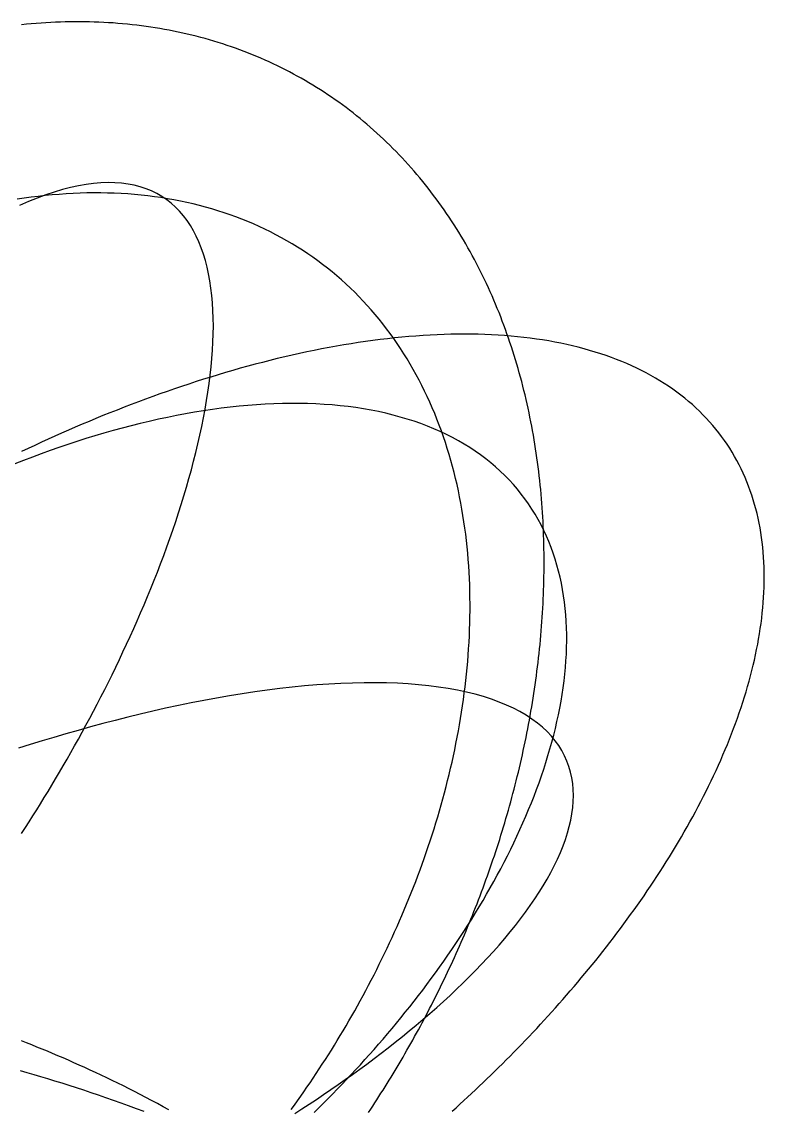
# Model space of a CAD drawing. Header units: metres. Extents: x -15.1 to 13.7, y -13.9 to 15.
# Drawn here: x 6.2 to 13.72, y 0.55 to 11.56 of the extents above; entities that cross this region are included whole.
import ezdxf

# ---------------------------------------------------------------- set-up
doc = ezdxf.new("R2010")
doc.units = ezdxf.units.M

msp = doc.modelspace()

# ---------------------------------------------------------------- linework, layer by layer
for points in [[(9.7102, 0.5192), (9.7312, 0.551), (9.7522, 0.583), (9.7731, 0.615), (9.794, 0.6472), (9.8148, 0.6796), (9.8355, 0.7121), (9.8562, 0.7447), (9.8768, 0.7775), (9.8973, 0.8104), (9.9177, 0.8435), (9.9381, 0.8767), (9.9584, 0.91), (9.9786, 0.9435), (9.9987, 0.9771), (10.0188, 1.0109), (10.0388, 1.0448), (10.0587, 1.0788), (10.0786, 1.113), (10.0983, 1.1473), (10.118, 1.1817), (10.1376, 1.2163), (10.1571, 1.251), (10.1765, 1.2859), (10.1958, 1.3209), (10.215, 1.3561), (10.2342, 1.3913), (10.2533, 1.4268), (10.2722, 1.4623), (10.2911, 1.498), (10.3099, 1.5339), (10.3286, 1.5698), (10.3472, 1.6059), (10.3657, 1.6422), (10.3841, 1.6786), (10.4024, 1.7151), (10.4206, 1.7517), (10.4387, 1.7885), (10.4567, 1.8254), (10.4745, 1.8625), (10.4923, 1.8997), (10.51, 1.937), (10.5276, 1.9745), (10.545, 2.0121), (10.5624, 2.0498), (10.5796, 2.0877), (10.5967, 2.1257), (10.6137, 2.1638), (10.6306, 2.2021), (10.6474, 2.2405), (10.6641, 2.279), (10.6806, 2.3176), (10.697, 2.3564), (10.7133, 2.3953), (10.7295, 2.4344), (10.7455, 2.4735), (10.7614, 2.5128), (10.7772, 2.5523), (10.7929, 2.5918), (10.8084, 2.6315), (10.8238, 2.6713), (10.8391, 2.7112), (10.8542, 2.7513), (10.8692, 2.7915), (10.884, 2.8318), (10.8987, 2.8722), (10.9133, 2.9127), (10.9277, 2.9534), (10.942, 2.9942), (10.9561, 3.0351), (10.9701, 3.0761), (10.984, 3.1173), (10.9977, 3.1585), (11.0112, 3.1999), (11.0246, 3.2414), (11.0378, 3.283), (11.0509, 3.3247), (11.0638, 3.3666), (11.0766, 3.4085), (11.0892, 3.4506), (11.1016, 3.4927), (11.1139, 3.535), (11.126, 3.5774), (11.1379, 3.6199), (11.1497, 3.6625), (11.1613, 3.7052), (11.1727, 3.748), (11.1839, 3.7909), (11.195, 3.8339), (11.2059, 3.8771), (11.2166, 3.9203), (11.2272, 3.9636), (11.2375, 4.007), (11.2477, 4.0505), (11.2577, 4.0941), (11.2675, 4.1378), (11.2771, 4.1816), (11.2865, 4.2255), (11.2957, 4.2695), (11.3048, 4.3135), (11.3136, 4.3577), (11.3223, 4.4019), (11.3307, 4.4462), (11.339, 4.4906), (11.347, 4.5351), (11.3548, 4.5797), (11.3625, 4.6243), (11.3699, 4.6691), (11.3771, 4.7139), (11.3841, 4.7587), (11.3909, 4.8037), (11.3975, 4.8487), (11.4038, 4.8938), (11.41, 4.9389), (11.4159, 4.9841), (11.4216, 5.0294), (11.4271, 5.0748), (11.4324, 5.1202), (11.4374, 5.1656), (11.4422, 5.2112), (11.4468, 5.2567), (11.4511, 5.3024), (11.4552, 5.348), (11.4591, 5.3938), (11.4627, 5.4396), (11.4661, 5.4854), (11.4693, 5.5312), (11.4722, 5.5771), (11.4749, 5.6231), (11.4773, 5.6691), (11.4795, 5.7151), (11.4814, 5.7612), (11.4831, 5.8072), (11.4845, 5.8533), (11.4857, 5.8995), (11.4866, 5.9456), (11.4872, 5.9918), (11.4876, 6.038), (11.4878, 6.0843), (11.4876, 6.1305), (11.4873, 6.1767), (11.4866, 6.223), (11.4857, 6.2693), (11.4845, 6.3155), (11.483, 6.3618), (11.4813, 6.4081), (11.4793, 6.4543), (11.477, 6.5006), (11.4744, 6.5469), (11.4716, 6.5931), (11.4684, 6.6393), (11.465, 6.6856), (11.4613, 6.7318), (11.4574, 6.7779), (11.4531, 6.8241), (11.4485, 6.8702), (11.4437, 6.9163), (11.4386, 6.9624), (11.4331, 7.0084), (11.4274, 7.0544), (11.4214, 7.1003), (11.4151, 7.1462), (11.4085, 7.1921), (11.4015, 7.2379), (11.3943, 7.2837), (11.3868, 7.3293), (11.379, 7.375), (11.3708, 7.4206), (11.3624, 7.4661), (11.3536, 7.5115), (11.3446, 7.5569), (11.3352, 7.6022), (11.3255, 7.6474), (11.3155, 7.6925), (11.3052, 7.7375), (11.2946, 7.7825), (11.2836, 7.8274), (11.2724, 7.8721), (11.2608, 7.9168), (11.2489, 7.9614), (11.2367, 8.0058), (11.2241, 8.0502), (11.2112, 8.0944), (11.198, 8.1385), (11.1845, 8.1825), (11.1707, 8.2264), (11.1565, 8.2702), (11.142, 8.3138), (11.1271, 8.3573), (11.112, 8.4006), (11.0965, 8.4438), (11.0806, 8.4869), (11.0645, 8.5298), (11.048, 8.5726), (11.0311, 8.6152), (11.014, 8.6577), (10.9965, 8.6999), (10.9786, 8.7421), (10.9605, 8.784), (10.9419, 8.8258), (10.9231, 8.8674), (10.9039, 8.9088), (10.8844, 8.95), (10.8645, 8.9911), (10.8443, 9.0319), (10.8238, 9.0726), (10.8029, 9.113), (10.7817, 9.1533), (10.7601, 9.1933), (10.7382, 9.2331), (10.716, 9.2727), (10.6934, 9.3121), (10.6705, 9.3513), (10.6472, 9.3902), (10.6237, 9.4289), (10.5997, 9.4674), (10.5754, 9.5056), (10.5508, 9.5436), (10.5259, 9.5814), (10.5006, 9.6189), (10.475, 9.6561), (10.449, 9.6931), (10.4227, 9.7298), (10.3961, 9.7662), (10.3691, 9.8024), (10.3418, 9.8383), (10.3141, 9.874), (10.2862, 9.9093), (10.2579, 9.9444), (10.2292, 9.9792), (10.2002, 10.0136), (10.1709, 10.0478), (10.1413, 10.0817), (10.1113, 10.1153), (10.081, 10.1486), (10.0504, 10.1816), (10.0195, 10.2142), (9.9882, 10.2466), (9.9566, 10.2786), (9.9247, 10.3103), (9.8925, 10.3416), (9.86, 10.3727), (9.8271, 10.4034), (9.7939, 10.4337), (9.7604, 10.4637), (9.7266, 10.4934), (9.6925, 10.5227), (9.6581, 10.5517), (9.6233, 10.5803), (9.5883, 10.6086), (9.553, 10.6365), (9.5173, 10.664), (9.4814, 10.6912), (9.4451, 10.718), (9.4086, 10.7444), (9.3718, 10.7704), (9.3346, 10.7961), (9.2972, 10.8214), (9.2595, 10.8463), (9.2216, 10.8708), (9.1833, 10.8949), (9.1448, 10.9186), (9.1059, 10.9419), (9.0669, 10.9649), (9.0275, 10.9874), (8.9879, 11.0095), (8.948, 11.0312), (8.9078, 11.0525), (8.8674, 11.0734), (8.8267, 11.0939), (8.7858, 11.1139), (8.7446, 11.1336), (8.7032, 11.1528), (8.6615, 11.1716), (8.6196, 11.1899), (8.5774, 11.2079), (8.535, 11.2254), (8.4924, 11.2425), (8.4495, 11.2591), (8.4064, 11.2753), (8.3631, 11.2911), (8.3196, 11.3064), (8.2758, 11.3213), (8.2319, 11.3358), (8.1877, 11.3498), (8.1433, 11.3634), (8.0987, 11.3765), (8.0539, 11.3892), (8.009, 11.4014), (7.9638, 11.4132), (7.9184, 11.4245), (7.8729, 11.4354), (7.8272, 11.4458), (7.7813, 11.4558), (7.7352, 11.4653), (7.689, 11.4744), (7.6426, 11.483), (7.596, 11.4912), (7.5493, 11.4989), (7.5024, 11.5062), (7.4554, 11.513), (7.4082, 11.5193), (7.3609, 11.5252), (7.3135, 11.5306), (7.2659, 11.5356), (7.2182, 11.5401), (7.1704, 11.5441), (7.1224, 11.5477), (7.0743, 11.5509), (7.0262, 11.5536), (6.9779, 11.5558), (6.9295, 11.5576), (6.881, 11.5589), (6.8324, 11.5598), (6.7837, 11.5602), (6.7349, 11.5602), (6.6861, 11.5597), (6.6372, 11.5588), (6.5882, 11.5574), (6.5391, 11.5555), (6.49, 11.5533), (6.4408, 11.5505), (6.3915, 11.5474), (6.3422, 11.5437), (6.2929, 11.5397), (6.2435, 11.5352), (6.194, 11.5303)], [(6.1953, 3.3438), (6.2333, 3.4024), (6.2714, 3.4616), (6.3096, 3.5216), (6.3479, 3.5823), (6.3862, 3.6437), (6.4245, 3.7058), (6.4629, 3.7687), (6.5013, 3.8323), (6.5398, 3.8966), (6.5782, 3.9616), (6.6167, 4.0274), (6.6551, 4.0939), (6.6936, 4.1612), (6.732, 4.2292), (6.7703, 4.2979), (6.8086, 4.3674), (6.8468, 4.4376), (6.885, 4.5085), (6.923, 4.5802), (6.961, 4.6526), (6.9988, 4.7258), (7.0364, 4.7997), (7.0739, 4.8743), (7.1112, 4.9496), (7.1483, 5.0256), (7.1852, 5.1023), (7.2219, 5.1797), (7.2583, 5.2578), (7.2944, 5.3365), (7.3302, 5.416), (7.3657, 5.496), (7.4008, 5.5767), (7.4355, 5.6581), (7.4698, 5.74), (7.5037, 5.8225), (7.5372, 5.9055), (7.5701, 5.9891), (7.6025, 6.0733), (7.6343, 6.1579), (7.6656, 6.243), (7.6962, 6.3285), (7.7262, 6.4144), (7.7555, 6.5007), (7.784, 6.5873), (7.8118, 6.6743), (7.8387, 6.7615), (7.8648, 6.8489), (7.89, 6.9365), (7.9143, 7.0243), (7.9376, 7.1121), (7.9598, 7.2), (7.981, 7.2878), (8.0011, 7.3756), (8.0199, 7.4632), (8.0376, 7.5507), (8.054, 7.6379), (8.0691, 7.7247), (8.0828, 7.8112), (8.0951, 7.8973), (8.106, 7.9827), (8.1153, 8.0676), (8.123, 8.1518), (8.1291, 8.2352), (8.1336, 8.3177), (8.1363, 8.3993), (8.1372, 8.4799), (8.1362, 8.5593), (8.1334, 8.6375), (8.1287, 8.7144), (8.122, 8.7899), (8.1132, 8.8639), (8.1023, 8.9362), (8.0894, 9.0069), (8.0742, 9.0757), (8.0569, 9.1426), (8.0372, 9.2075), (8.0154, 9.2703), (7.9911, 9.3308), (7.9646, 9.389), (7.9356, 9.4447), (7.9042, 9.4979), (7.8705, 9.5485), (7.8342, 9.5964), (7.7955, 9.6414), (7.7543, 9.6834), (7.7107, 9.7225), (7.6646, 9.7585), (7.616, 9.7912), (7.5649, 9.8208), (7.5114, 9.8469), (7.4554, 9.8697), (7.397, 9.889), (7.3363, 9.9048), (7.2732, 9.917), (7.2078, 9.9256), (7.1401, 9.9305), (7.0702, 9.9317), (6.9981, 9.9292), (6.9239, 9.9229), (6.8477, 9.913), (6.7695, 9.8992), (6.6894, 9.8818), (6.6075, 9.8606), (6.5239, 9.8357), (6.4386, 9.8071), (6.3517, 9.7749), (6.2633, 9.7391), (6.1736, 9.6997)], [(8.9265, 0.5477), (8.9586, 0.592), (8.9905, 0.6367), (9.0224, 0.6817), (9.0541, 0.7271), (9.0856, 0.7727), (9.117, 0.8187), (9.1483, 0.865), (9.1794, 0.9116), (9.2104, 0.9585), (9.2412, 1.0058), (9.2719, 1.0534), (9.3024, 1.1013), (9.3327, 1.1495), (9.3629, 1.1981), (9.3929, 1.2469), (9.4227, 1.2961), (9.4524, 1.3456), (9.4818, 1.3954), (9.511, 1.4456), (9.5401, 1.496), (9.569, 1.5468), (9.5976, 1.5979), (9.626, 1.6493), (9.6542, 1.701), (9.6822, 1.753), (9.71, 1.8054), (9.7375, 1.858), (9.7648, 1.911), (9.7919, 1.9642), (9.8187, 2.0178), (9.8452, 2.0717), (9.8715, 2.1258), (9.8976, 2.1803), (9.9233, 2.2351), (9.9488, 2.2901), (9.974, 2.3455), (9.9989, 2.4012), (10.0236, 2.4571), (10.0479, 2.5133), (10.0719, 2.5698), (10.0956, 2.6266), (10.119, 2.6837), (10.1421, 2.7411), (10.1648, 2.7987), (10.1872, 2.8566), (10.2093, 2.9147), (10.231, 2.9732), (10.2524, 3.0319), (10.2734, 3.0908), (10.294, 3.15), (10.3143, 3.2095), (10.3342, 3.2691), (10.3537, 3.3291), (10.3728, 3.3893), (10.3915, 3.4497), (10.4098, 3.5103), (10.4277, 3.5712), (10.4451, 3.6322), (10.4622, 3.6935), (10.4788, 3.755), (10.4949, 3.8167), (10.5106, 3.8786), (10.5259, 3.9407), (10.5406, 4.003), (10.5549, 4.0655), (10.5688, 4.1281), (10.5821, 4.1909), (10.595, 4.2539), (10.6073, 4.317), (10.6192, 4.3803), (10.6305, 4.4437), (10.6413, 4.5073), (10.6516, 4.5709), (10.6613, 4.6347), (10.6705, 4.6987), (10.6791, 4.7627), (10.6872, 4.8268), (10.6947, 4.891), (10.7016, 4.9553), (10.708, 5.0197), (10.7137, 5.0841), (10.7189, 5.1486), (10.7234, 5.2131), (10.7273, 5.2777), (10.7307, 5.3423), (10.7334, 5.4069), (10.7354, 5.4716), (10.7368, 5.5362), (10.7376, 5.6008), (10.7377, 5.6654), (10.7371, 5.73), (10.7359, 5.7945), (10.734, 5.8589), (10.7314, 5.9234), (10.7281, 5.9877), (10.7241, 6.0519), (10.7194, 6.1161), (10.714, 6.1801), (10.7078, 6.244), (10.701, 6.3078), (10.6934, 6.3714), (10.6851, 6.4349), (10.676, 6.4982), (10.6662, 6.5613), (10.6556, 6.6243), (10.6443, 6.687), (10.6322, 6.7495), (10.6193, 6.8118), (10.6056, 6.8738), (10.5912, 6.9355), (10.576, 6.997), (10.56, 7.0582), (10.5431, 7.1191), (10.5255, 7.1796), (10.5071, 7.2399), (10.4879, 7.2998), (10.4678, 7.3593), (10.447, 7.4185), (10.4253, 7.4772), (10.4028, 7.5356), (10.3794, 7.5936), (10.3553, 7.6511), (10.3303, 7.7081), (10.3045, 7.7648), (10.2778, 7.8209), (10.2503, 7.8765), (10.222, 7.9317), (10.1928, 7.9863), (10.1628, 8.0404), (10.1319, 8.0939), (10.1002, 8.1469), (10.0677, 8.1993), (10.0343, 8.2511), (10.0001, 8.3022), (9.9651, 8.3528), (9.9292, 8.4027), (9.8925, 8.452), (9.8549, 8.5006), (9.8166, 8.5485), (9.7774, 8.5958), (9.7373, 8.6423), (9.6965, 8.6881), (9.6548, 8.7331), (9.6123, 8.7775), (9.5691, 8.821), (9.525, 8.8638), (9.4801, 8.9058), (9.4344, 8.9469), (9.388, 8.9873), (9.3407, 9.0269), (9.2927, 9.0656), (9.2439, 9.1034), (9.1944, 9.1404), (9.1441, 9.1765), (9.0931, 9.2117), (9.0413, 9.2461), (8.9889, 9.2795), (8.9357, 9.312), (8.8817, 9.3436), (8.8271, 9.3742), (8.7719, 9.4039), (8.7159, 9.4327), (8.6593, 9.4605), (8.602, 9.4873), (8.544, 9.5131), (8.4855, 9.538), (8.4263, 9.5619), (8.3665, 9.5847), (8.3062, 9.6066), (8.2452, 9.6274), (8.1837, 9.6473), (8.1216, 9.6661), (8.059, 9.6839), (7.9959, 9.7007), (7.9322, 9.7164), (7.8681, 9.7311), (7.8034, 9.7447), (7.7383, 9.7574), (7.6728, 9.7689), (7.6068, 9.7795), (7.5404, 9.789), (7.4736, 9.7974), (7.4064, 9.8048), (7.3388, 9.8112), (7.2709, 9.8165), (7.2026, 9.8208), (7.134, 9.824), (7.0651, 9.8262), (6.9959, 9.8274), (6.9265, 9.8275), (6.8567, 9.8266), (6.7868, 9.8247), (6.7166, 9.8218), (6.6462, 9.8179), (6.5756, 9.8129), (6.5049, 9.807), (6.434, 9.8001), (6.3629, 9.7921), (6.2918, 9.7832), (6.2205, 9.7734), (6.1491, 9.7625)], [(10.5566, 0.5312), (10.5959, 0.5666), (10.6351, 0.6022), (10.6743, 0.6381), (10.7135, 0.6742), (10.7527, 0.7106), (10.7919, 0.7473), (10.831, 0.7842), (10.8701, 0.8214), (10.9092, 0.8588), (10.9483, 0.8965), (10.9873, 0.9345), (11.0263, 0.9727), (11.0652, 1.0112), (11.1041, 1.0499), (11.1429, 1.0889), (11.1817, 1.1282), (11.2204, 1.1677), (11.259, 1.2075), (11.2976, 1.2476), (11.3361, 1.2879), (11.3745, 1.3285), (11.4129, 1.3693), (11.4511, 1.4104), (11.4893, 1.4518), (11.5273, 1.4934), (11.5653, 1.5353), (11.6032, 1.5775), (11.6409, 1.6199), (11.6786, 1.6625), (11.7161, 1.7055), (11.7535, 1.7486), (11.7908, 1.7921), (11.8279, 1.8357), (11.8649, 1.8797), (11.9017, 1.9239), (11.9384, 1.9683), (11.975, 2.013), (12.0113, 2.058), (12.0475, 2.1032), (12.0836, 2.1486), (12.1194, 2.1943), (12.1551, 2.2402), (12.1905, 2.2864), (12.2258, 2.3328), (12.2609, 2.3794), (12.2957, 2.4263), (12.3303, 2.4734), (12.3647, 2.5208), (12.3989, 2.5683), (12.4328, 2.6161), (12.4665, 2.6642), (12.4999, 2.7124), (12.5331, 2.7609), (12.5659, 2.8095), (12.5986, 2.8584), (12.6309, 2.9075), (12.6629, 2.9568), (12.6946, 3.0063), (12.7261, 3.0561), (12.7572, 3.106), (12.788, 3.156), (12.8184, 3.2063), (12.8485, 3.2568), (12.8783, 3.3074), (12.9077, 3.3583), (12.9367, 3.4093), (12.9654, 3.4604), (12.9937, 3.5118), (13.0216, 3.5632), (13.0491, 3.6149), (13.0762, 3.6667), (13.1028, 3.7186), (13.1291, 3.7707), (13.1549, 3.8229), (13.1802, 3.8752), (13.2051, 3.9276), (13.2296, 3.9802), (13.2535, 4.0329), (13.277, 4.0856), (13.3, 4.1385), (13.3225, 4.1915), (13.3444, 4.2445), (13.3659, 4.2976), (13.3868, 4.3508), (13.4072, 4.4041), (13.427, 4.4574), (13.4463, 4.5107), (13.465, 4.5641), (13.4831, 4.6175), (13.5006, 4.671), (13.5175, 4.7244), (13.5338, 4.7779), (13.5495, 4.8314), (13.5646, 4.8849), (13.579, 4.9383), (13.5927, 4.9917), (13.6058, 5.0451), (13.6183, 5.0985), (13.63, 5.1518), (13.6411, 5.205), (13.6515, 5.2582), (13.6611, 5.3112), (13.67, 5.3642), (13.6783, 5.4171), (13.6857, 5.4699), (13.6924, 5.5225), (13.6984, 5.575), (13.7036, 5.6274), (13.708, 5.6796), (13.7117, 5.7317), (13.7145, 5.7836), (13.7165, 5.8353), (13.7178, 5.8868), (13.7182, 5.938), (13.7177, 5.9891), (13.7165, 6.04), (13.7144, 6.0906), (13.7114, 6.1409), (13.7076, 6.191), (13.7029, 6.2408), (13.6974, 6.2903), (13.6909, 6.3395), (13.6836, 6.3884), (13.6754, 6.437), (13.6662, 6.4852), (13.6562, 6.5331), (13.6452, 6.5806), (13.6334, 6.6278), (13.6206, 6.6746), (13.6068, 6.7209), (13.5922, 6.7669), (13.5765, 6.8125), (13.56, 6.8576), (13.5425, 6.9022), (13.524, 6.9465), (13.5046, 6.9902), (13.4842, 7.0335), (13.4629, 7.0762), (13.4406, 7.1185), (13.4173, 7.1603), (13.3931, 7.2015), (13.3678, 7.2422), (13.3417, 7.2823), (13.3145, 7.3219), (13.2864, 7.3609), (13.2573, 7.3993), (13.2272, 7.4371), (13.1962, 7.4744), (13.1642, 7.511), (13.1312, 7.5469), (13.0972, 7.5823), (13.0623, 7.617), (13.0264, 7.651), (12.9896, 7.6844), (12.9518, 7.7171), (12.9131, 7.7491), (12.8734, 7.7804), (12.8328, 7.811), (12.7913, 7.8409), (12.7488, 7.8701), (12.7054, 7.8986), (12.6611, 7.9263), (12.6159, 7.9533), (12.5697, 7.9795), (12.5227, 8.005), (12.4748, 8.0297), (12.4261, 8.0536), (12.3764, 8.0768), (12.3259, 8.0992), (12.2746, 8.1208), (12.2224, 8.1416), (12.1694, 8.1616), (12.1155, 8.1808), (12.0609, 8.1992), (12.0055, 8.2168), (11.9493, 8.2336), (11.8923, 8.2496), (11.8346, 8.2647), (11.7761, 8.2791), (11.7169, 8.2926), (11.657, 8.3053), (11.5964, 8.3172), (11.5351, 8.3283), (11.4731, 8.3385), (11.4105, 8.3479), (11.3473, 8.3565), (11.2834, 8.3642), (11.2189, 8.3712), (11.1538, 8.3773), (11.0881, 8.3826), (11.0219, 8.3871), (10.9551, 8.3908), (10.8878, 8.3936), (10.82, 8.3957), (10.7517, 8.397), (10.6829, 8.3974), (10.6136, 8.3971), (10.544, 8.396), (10.4739, 8.394), (10.4033, 8.3914), (10.3324, 8.3879), (10.2611, 8.3837), (10.1895, 8.3787), (10.1176, 8.3729), (10.0453, 8.3664), (9.9727, 8.3592), (9.8998, 8.3512), (9.8267, 8.3425), (9.7533, 8.3331), (9.6797, 8.323), (9.6059, 8.3122), (9.5319, 8.3006), (9.4577, 8.2885), (9.3834, 8.2756), (9.3089, 8.2621), (9.2343, 8.2479), (9.1596, 8.233), (9.0848, 8.2176), (9.01, 8.2015), (8.9351, 8.1848), (8.8601, 8.1675), (8.7851, 8.1496), (8.7102, 8.1311), (8.6352, 8.1121), (8.5603, 8.0925), (8.4854, 8.0723), (8.4105, 8.0516), (8.3358, 8.0304), (8.2611, 8.0087), (8.1866, 7.9864), (8.1121, 7.9637), (8.0378, 7.9405), (7.9637, 7.9169), (7.8897, 7.8928), (7.8158, 7.8682), (7.7422, 7.8432), (7.6688, 7.8178), (7.5956, 7.792), (7.5226, 7.7658), (7.4498, 7.7392), (7.3773, 7.7123), (7.3051, 7.685), (7.2332, 7.6573), (7.1615, 7.6293), (7.0901, 7.601), (7.019, 7.5724), (6.9483, 7.5435), (6.8779, 7.5143), (6.8078, 7.4848), (6.7381, 7.4551), (6.6687, 7.4251), (6.5997, 7.3948), (6.531, 7.3644), (6.4628, 7.3337), (6.3949, 7.3028), (6.3274, 7.2717), (6.2603, 7.2405), (6.1937, 7.209)], [(9.1578, 0.5185), (9.205, 0.5648), (9.2521, 0.6114), (9.2991, 0.6586), (9.3461, 0.7062), (9.3931, 0.7543), (9.4399, 0.8028), (9.4867, 0.8519), (9.5333, 0.9014), (9.5799, 0.9514), (9.6263, 1.0018), (9.6726, 1.0528), (9.7187, 1.1042), (9.7647, 1.156), (9.8106, 1.2084), (9.8563, 1.2612), (9.9017, 1.3145), (9.9471, 1.3682), (9.9922, 1.4225), (10.037, 1.4771), (10.0817, 1.5323), (10.1261, 1.5879), (10.1703, 1.644), (10.2142, 1.7005), (10.2578, 1.7575), (10.3012, 1.815), (10.3442, 1.8729), (10.3869, 1.9312), (10.4293, 1.99), (10.4713, 2.0492), (10.513, 2.1089), (10.5542, 2.169), (10.5951, 2.2295), (10.6356, 2.2904), (10.6756, 2.3517), (10.7153, 2.4134), (10.7544, 2.4756), (10.7931, 2.5381), (10.8312, 2.601), (10.8689, 2.6643), (10.906, 2.728), (10.9426, 2.792), (10.9786, 2.8564), (11.014, 2.9211), (11.0488, 2.9861), (11.083, 3.0515), (11.1165, 3.1172), (11.1494, 3.1831), (11.1815, 3.2494), (11.213, 3.3159), (11.2437, 3.3827), (11.2737, 3.4498), (11.3029, 3.5171), (11.3313, 3.5846), (11.3589, 3.6523), (11.3857, 3.7202), (11.4116, 3.7883), (11.4366, 3.8565), (11.4607, 3.9249), (11.4839, 3.9934), (11.5061, 4.0621), (11.5273, 4.1308), (11.5476, 4.1995), (11.5668, 4.2684), (11.585, 4.3372), (11.6021, 4.4061), (11.6181, 4.475), (11.633, 4.5438), (11.6468, 4.6126), (11.6594, 4.6812), (11.6708, 4.7498), (11.681, 4.8183), (11.69, 4.8866), (11.6978, 4.9547), (11.7042, 5.0227), (11.7094, 5.0904), (11.7133, 5.1578), (11.7158, 5.225), (11.7169, 5.2919), (11.7167, 5.3584), (11.7151, 5.4246), (11.7121, 5.4904), (11.7076, 5.5558), (11.7017, 5.6207), (11.6943, 5.6851), (11.6854, 5.7491), (11.6751, 5.8125), (11.6632, 5.8753), (11.6497, 5.9376), (11.6347, 5.9992), (11.6182, 6.0601), (11.6, 6.1204), (11.5803, 6.1799), (11.559, 6.2388), (11.5361, 6.2968), (11.5116, 6.354), (11.4854, 6.4104), (11.4576, 6.4659), (11.4282, 6.5205), (11.3971, 6.5742), (11.3644, 6.6269), (11.3301, 6.6786), (11.2941, 6.7293), (11.2564, 6.779), (11.2172, 6.8276), (11.1762, 6.8751), (11.1337, 6.9215), (11.0895, 6.9667), (11.0437, 7.0107), (10.9963, 7.0536), (10.9473, 7.0952), (10.8967, 7.1356), (10.8445, 7.1747), (10.7908, 7.2125), (10.7355, 7.249), (10.6787, 7.2841), (10.6204, 7.3179), (10.5605, 7.3503), (10.4992, 7.3814), (10.4365, 7.411), (10.3723, 7.4393), (10.3068, 7.4661), (10.2398, 7.4914), (10.1715, 7.5153), (10.1019, 7.5378), (10.031, 7.5587), (9.9589, 7.5782), (9.8855, 7.5962), (9.811, 7.6128), (9.7352, 7.6278), (9.6584, 7.6413), (9.5805, 7.6534), (9.5015, 7.6639), (9.4215, 7.673), (9.3405, 7.6805), (9.2586, 7.6866), (9.1758, 7.6912), (9.0922, 7.6944), (9.0077, 7.6961), (8.9225, 7.6963), (8.8365, 7.6951), (8.7499, 7.6924), (8.6626, 7.6884), (8.5747, 7.6829), (8.4862, 7.6761), (8.3972, 7.6679), (8.3078, 7.6583), (8.2179, 7.6474), (8.1276, 7.6352), (8.037, 7.6217), (7.946, 7.6069), (7.8549, 7.5909), (7.7634, 7.5737), (7.6719, 7.5552), (7.5801, 7.5356), (7.4883, 7.5148), (7.3965, 7.493), (7.3046, 7.47), (7.2127, 7.4459), (7.1209, 7.4208), (7.0292, 7.3947), (6.9376, 7.3676), (6.8462, 7.3396), (6.7551, 7.3106), (6.6641, 7.2807), (6.5735, 7.25), (6.4831, 7.2185), (6.3931, 7.1861), (6.3035, 7.1529), (6.2142, 7.1191), (6.1254, 7.0845)], [(8.9619, 0.5075), (9.0349, 0.5543), (9.1079, 0.6019), (9.1811, 0.6502), (9.2542, 0.6993), (9.3274, 0.749), (9.4006, 0.7995), (9.4737, 0.8507), (9.5467, 0.9027), (9.6196, 0.9553), (9.6923, 1.0087), (9.7648, 1.0628), (9.837, 1.1176), (9.909, 1.1731), (9.9806, 1.2293), (10.0518, 1.2862), (10.1225, 1.3438), (10.1928, 1.402), (10.2625, 1.4609), (10.3316, 1.5205), (10.4001, 1.5807), (10.4678, 1.6415), (10.5347, 1.7029), (10.6008, 1.7649), (10.6659, 1.8275), (10.73, 1.8905), (10.7931, 1.9542), (10.855, 2.0183), (10.9158, 2.0828), (10.9752, 2.1478), (11.0332, 2.2132), (11.0898, 2.279), (11.1449, 2.3451), (11.1983, 2.4115), (11.25, 2.4782), (11.2999, 2.5451), (11.3479, 2.6122), (11.3939, 2.6794), (11.4378, 2.7467), (11.4796, 2.814), (11.5191, 2.8813), (11.5562, 2.9486), (11.5909, 3.0157), (11.6231, 3.0826), (11.6526, 3.1493), (11.6794, 3.2157), (11.7033, 3.2817), (11.7243, 3.3473), (11.7424, 3.4124), (11.7573, 3.4769), (11.7691, 3.5408), (11.7776, 3.604), (11.7827, 3.6664), (11.7845, 3.7279), (11.7828, 3.7886), (11.7775, 3.8482), (11.7686, 3.9068), (11.7561, 3.9643), (11.7398, 4.0205), (11.7197, 4.0755), (11.6959, 4.1291), (11.6682, 4.1812), (11.6366, 4.2319), (11.6011, 4.281), (11.5617, 4.3285), (11.5185, 4.3743), (11.4712, 4.4184), (11.4201, 4.4606), (11.3652, 4.501), (11.3063, 4.5395), (11.2436, 4.576), (11.1772, 4.6105), (11.107, 4.6429), (11.0331, 4.6732), (10.9556, 4.7014), (10.8746, 4.7275), (10.7902, 4.7514), (10.7024, 4.7731), (10.6113, 4.7925), (10.517, 4.8098), (10.4197, 4.8248), (10.3195, 4.8376), (10.2165, 4.8481), (10.1107, 4.8565), (10.0024, 4.8626), (9.8917, 4.8666), (9.7787, 4.8684), (9.6636, 4.8681), (9.5465, 4.8656), (9.4276, 4.8611), (9.307, 4.8546), (9.1848, 4.8461), (9.0613, 4.8356), (8.9365, 4.8233), (8.8107, 4.8092), (8.6839, 4.7932), (8.5564, 4.7756), (8.4282, 4.7563), (8.2996, 4.7354), (8.1706, 4.713), (8.0414, 4.6892), (7.9122, 4.6639), (7.7831, 4.6374), (7.6541, 4.6096), (7.5255, 4.5806), (7.3974, 4.5505), (7.2698, 4.5194), (7.1429, 4.4874), (7.0168, 4.4544), (6.8916, 4.4206), (6.7674, 4.3861), (6.6442, 4.3509), (6.5222, 4.3151), (6.4015, 4.2787), (6.282, 4.2418), (6.164, 4.2046)], [(7.6859, 0.5443), (7.6278, 0.5764), (7.5699, 0.6079), (7.5121, 0.6389), (7.4545, 0.6694), (7.3971, 0.6994), (7.3398, 0.7289), (7.2828, 0.7579), (7.2259, 0.7865), (7.1693, 0.8145), (7.1129, 0.8421), (7.0567, 0.8692), (7.0007, 0.8958), (6.945, 0.922), (6.8895, 0.9477), (6.8343, 0.9729), (6.7794, 0.9977), (6.7247, 1.0221), (6.6703, 1.046), (6.6162, 1.0695), (6.5624, 1.0926), (6.5088, 1.1152), (6.4556, 1.1374), (6.4027, 1.1592), (6.3501, 1.1807), (6.2978, 1.2017), (6.2458, 1.2223), (6.1942, 1.2425)], [(7.4356, 0.5266), (7.3572, 0.5559), (7.2792, 0.5845), (7.2019, 0.6125), (7.1251, 0.6398), (7.0488, 0.6665), (6.9731, 0.6925), (6.8981, 0.7179), (6.8236, 0.7427), (6.7498, 0.7669), (6.6766, 0.7904), (6.6041, 0.8134), (6.5323, 0.8359), (6.4611, 0.8577), (6.3906, 0.879), (6.3209, 0.8998), (6.2518, 0.9201), (6.1834, 0.9398)]]:
    msp.add_lwpolyline(points)

doc.saveas('drawing.dxf')
